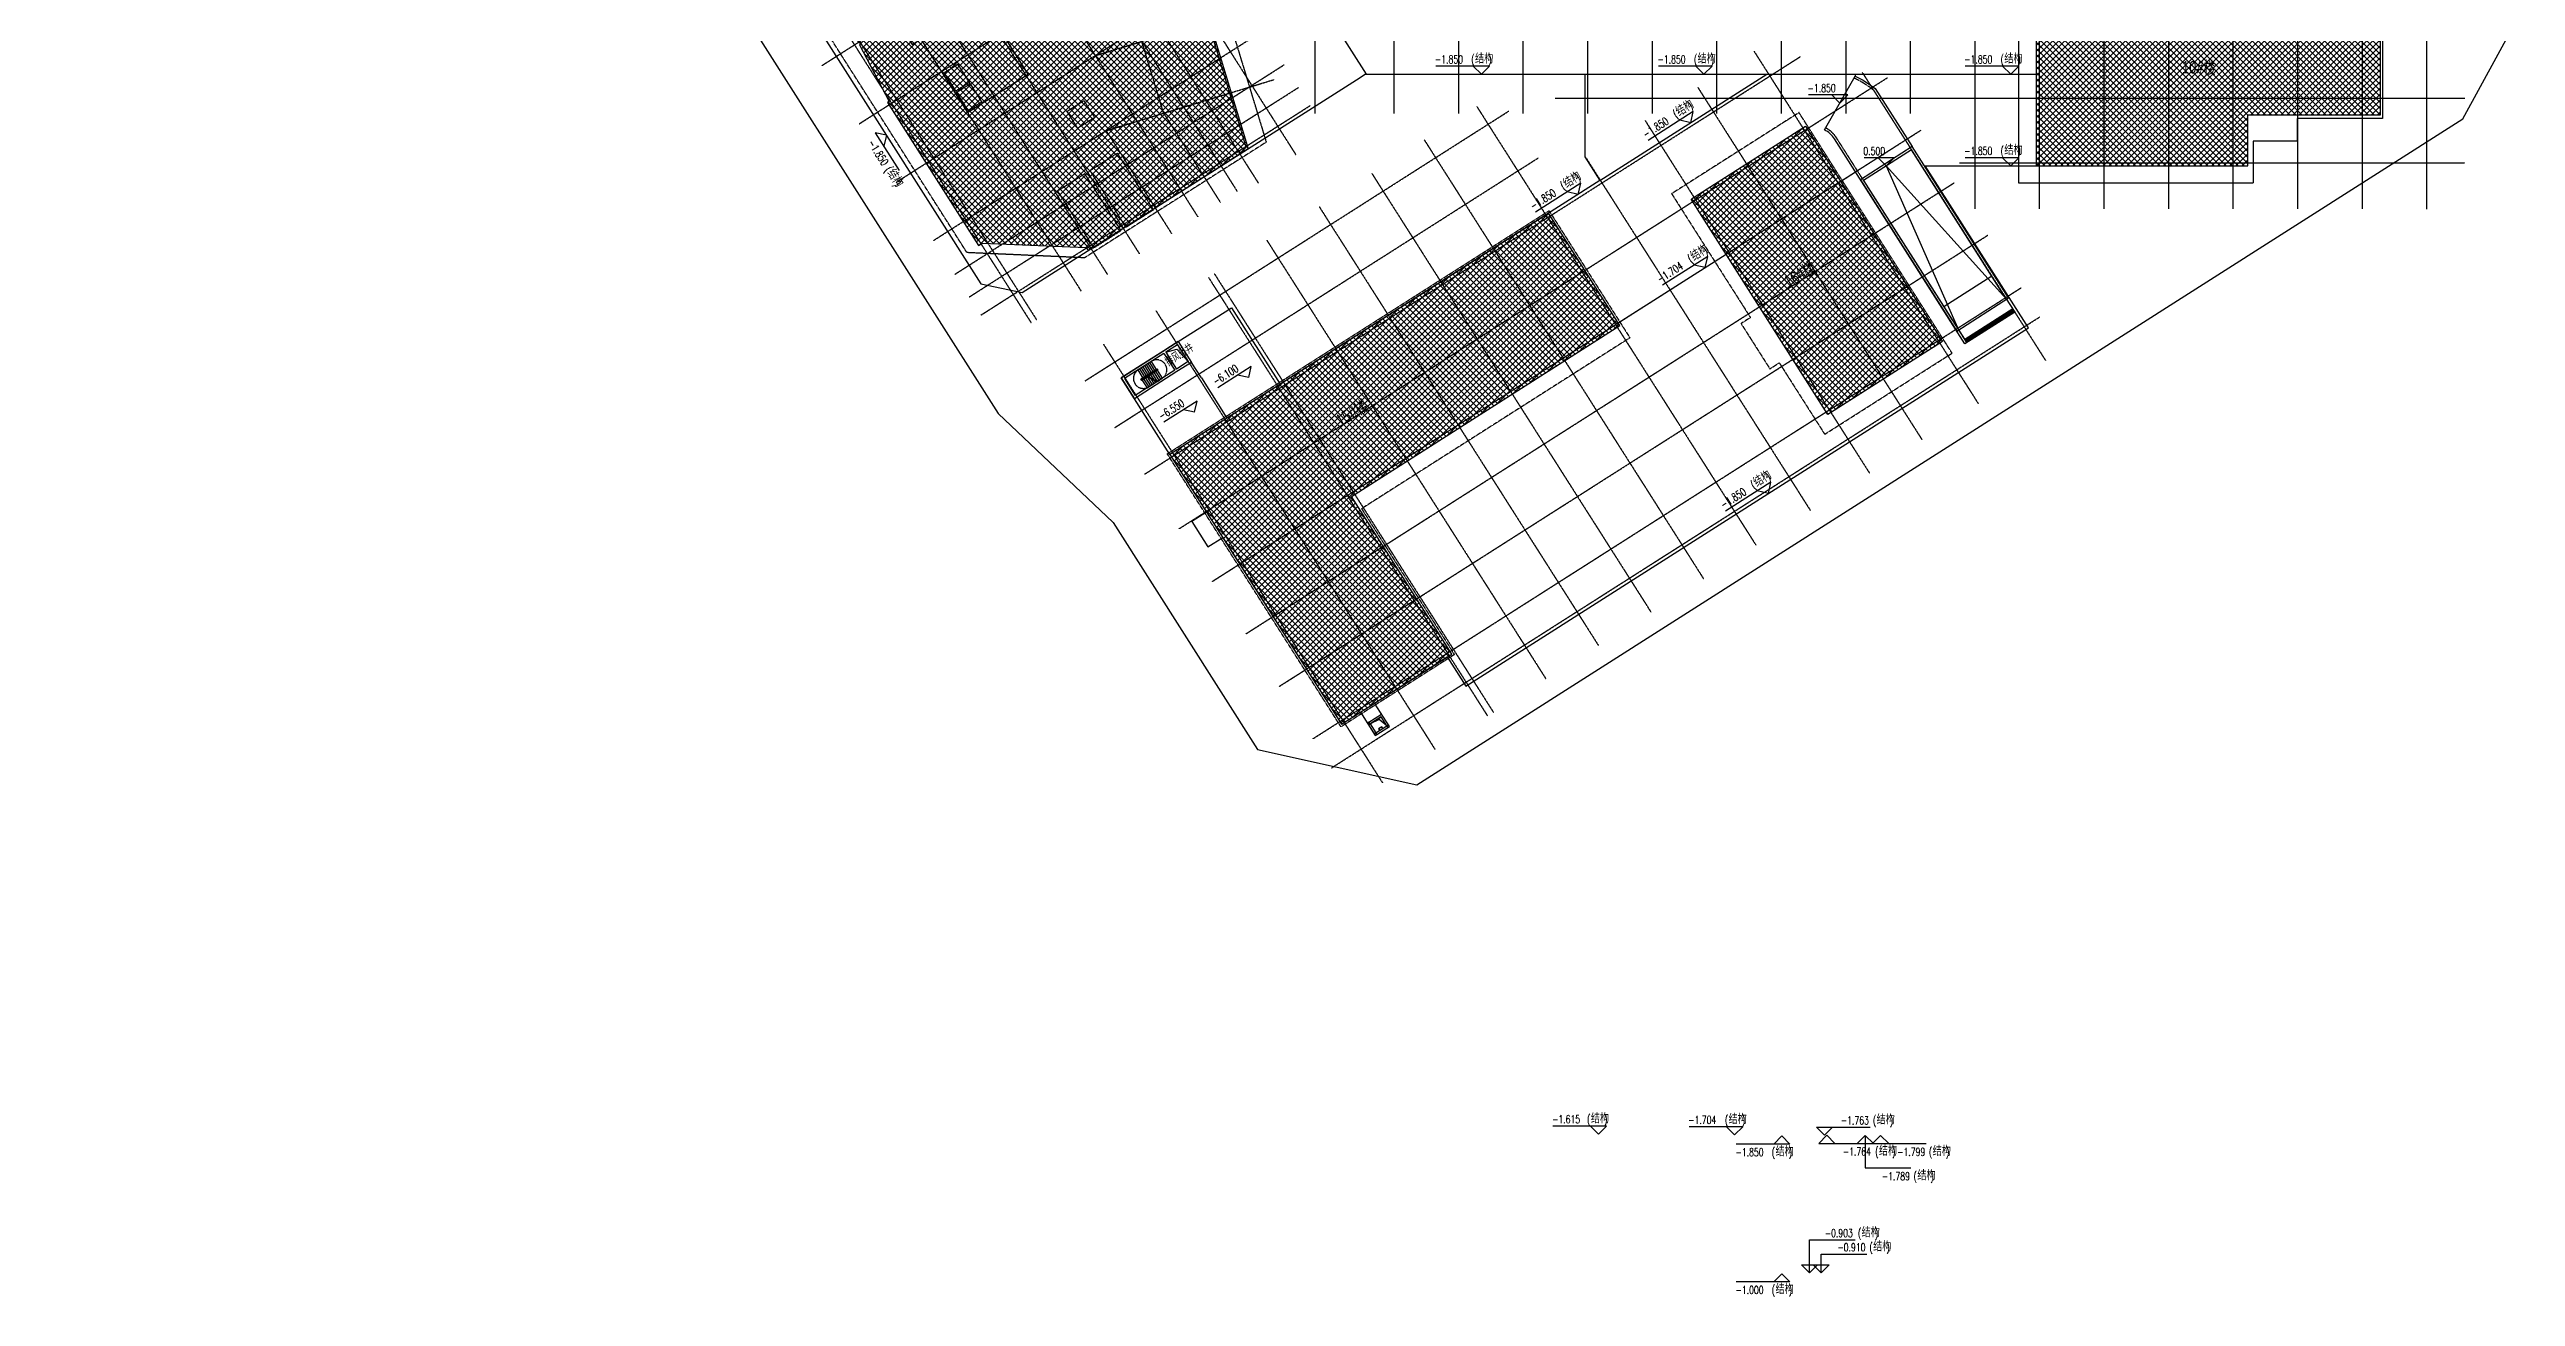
# Model space of a CAD drawing. Extents: x -314896780 to 410892, y -604568922 to 1555970.
# Drawn here: x 80263 to 401252, y -134303 to 27972 of the extents above; entities that cross this region are included whole.
import ezdxf

# ---------------------------------------------------------------- set-up
doc = ezdxf.new("R2010")
doc.units = 0
doc.header["$LTSCALE"] = 10
doc.header["$MEASUREMENT"] = 0
for name, pattern in [('DOTE', [2.42, 2, -0.2, 0.02, -0.2]), ('X-104 B0平面$0$DASH', [0.35, 0.25, -0.1]), ('X-104 B0平面$0$DOTE', [2.42, 2, -0.2, 0.02, -0.2])]:
    doc.linetypes.add(name, pattern=pattern)
for name, color, linetype in [('0 @ 1', 7, 'Continuous'), ('A_AXIS-轴线', 36, 'DOTE'), ('X-104 B0平面$0$01-标注_标高', 200, 'Continuous'), ('X-104 B0平面$0$02-TEXT_房间', 7, 'Continuous'), ('X-104 B0平面$0$05-填充_天正', 26, 'Continuous'), ('X-104 B0平面$0$A-E_楼梯', 171, 'Continuous'), ('X-104 B0平面$0$A-O_分水线', 127, 'Continuous'), ('X-104 B0平面$0$A-TECH_结构', 21, 'Continuous'), ('X-104 B0平面$0$A_AXIS-轴线', 36, 'X-104 B0平面$0$DOTE'), ('X-104 B0平面$0$A_STR-砼墙', 51, 'Continuous'), ('X-104 B0平面$0$A_STR-砼柱', 51, 'Continuous'), ('X-104 B0平面$0$M-建筑 地下室轮廓', 3, 'X-104 B0平面$0$DASH'), ('看线', 241, 'Continuous')]:
    doc.layers.add(name, color=color, linetype=linetype)
doc.styles.add('X-104 B0平面$0$_TCH_DIM', font='SIMPLEX', dxfattribs={"bigfont": 'GBCBIG'})
doc.styles.add('X-104 B0平面$0$_TCH_SPACE', font='ros.shx', dxfattribs={"width": 0.75, "height": 5, "bigfont": 'jd.shx'})
doc.styles.add('X-104 B0平面$0$Arial', font='arial.ttf', dxfattribs={"width": 0.75, "height": 2.5})
pattern_1 = [(45, (0, 0), (-392.8862, 392.8862), []), (135, (0, 0), (-392.8862, -392.8862), [])]

# ---------------------------------------------------------------- blocks, each defined once
blk = doc.blocks.new('104 轴线$0$A$C769971AC')
for points in [[(-8100, 0), (-5500, 0), (-5500, -2600), (-8100, -2600)], [(0, 0), (8750, 0), (8750, -4200), (0, -4200)], [(-79600, -4400), (-75400, -4400), (-75400, -13200), (-79600, -13200)], [(-69200, -4800), (-66450, -4800), (-66450, -7400), (-69200, -7400)], [(8750, -5000), (0, -5000), (0, -9200), (8750, -9200)], [(-20900, -11300), (-18100, -11300), (-18100, -13400), (-20900, -13400)], [(-17900, -11300), (-15100, -11300), (-15100, -13400), (-17900, -13400)]]:
    blk.add_lwpolyline(points, close=True)
blk = doc.blocks.new('104 轴线')
for p, q in [((-162502, 81623), (-103332, 195290)), ((854, 135981), (-109845, 193607)), ((-69898, 130873), (-37622, 192876)), ((-155052, 77745), (-95881, 191411)), ((13876, 160994), (-43691, 190962)), ((-147601, 73866), (-88430, 187532)), ((-62447, 126995), (-30171, 188997)), ((-267879, 136479), (-243063, 184152)), ((-140150, 69987), (-80979, 183654)), ((-25299, 139449), (-114000, 185624)), ((-47571, 137379), (-22720, 185118)), ((-260428, 132601), (-235612, 180273)), ((-113685, 111729), (-249575, 182469)), ((-206397, 125945), (-177039, 182341)), ((-100664, 136743), (-183422, 179824)), ((-92783, 142787), (-73528, 179775)), ((9443, 152479), (-48124, 182447)), ((-35448, 142477), (-15269, 181239)), ((-198946, 122066), (-169588, 178462)), ((-44634, 138691), (-118433, 177109)), ((-27997, 138598), (-7818, 177361)), ((-117841, 103746), (-253731, 174486)), ((-252978, 128722), (-228161, 176394)), ((-191495, 118187), (-162137, 174584)), ((-85332, 138908), (-66077, 175896)), ((5010, 143964), (-52557, 173931)), ((-16390, 142703), (-367, 173482)), ((-273455, 172905), (-228319, 101944)), ((-245448, 124995), (-220710, 172516)), ((-105097, 128228), (-187855, 171309)), ((-184044, 114309), (-154686, 170705)), ((-77881, 135029), (-58626, 172018)), ((-296507, 152317), (-270772, 168686)), ((-279783, 168880), (-234647, 97919)), ((-238076, 120964), (-213259, 168637)), ((-56517, 134054), (-122866, 168593)), ((-8939, 138824), (7084, 169603)), ((-287377, 164050), (-242241, 93088)), ((-122274, 95231), (-258164, 165971)), ((-230625, 117086), (-205808, 164758)), ((-176593, 110430), (-147235, 166826)), ((-2553, 135500), (13470, 166279)), ((-292106, 145398), (-266371, 161767)), ((-223174, 113207), (-198357, 160880)), ((-109530, 119712), (-192288, 162793)), ((-169142, 106551), (-139784, 162948)), ((-96508, 144726), (-127022, 160610)), ((-294971, 159219), (-249835, 88258)), ((-289691, 141601), (-263956, 157970)), ((-126707, 86715), (-262597, 157455)), ((-161691, 102673), (-132333, 159069)), ((-127630, 84941), (-263520, 155681)), ((-284860, 134007), (-259125, 150376)), ((-130863, 78732), (-266753, 149472)), ((-280030, 126413), (-254295, 142782)), ((-135018, 70749), (-270908, 141489)), ((-33600, 142600), (-33600, -14400)), ((-25200, 142600), (-25200, -14400)), ((-16800, 142600), (-16800, -14400)), ((-8400, 142600), (-8400, -14400)), ((0, 142600), (0, -14400)), ((8400, 142578), (8400, -14422)), ((-35206, 140600), (13400, 140600)), ((-275200, 118819), (-249465, 135189)), ((-52400, 132200), (13400, 132200)), ((-50400, 134200), (-50400, -14400)), ((-42000, 134200), (-42000, -14400)), ((-262856, 99412), (-214266, 130319)), ((-214380, 130100), (-223174, 113207)), ((-270370, 111225), (-244634, 127595)), ((-210654, 128161), (-219449, 111268)), ((-224464, 123832), (-215662, 109994)), ((-202671, 124005), (-211465, 107112)), ((-52400, 123800), (13400, 123800)), ((-265539, 103631), (-239804, 120001)), ((-260709, 96037), (-222317, 120457)), ((-230792, 119807), (-221990, 105969)), ((-194688, 119850), (-203482, 102956)), ((-186705, 115694), (-195499, 98801)), ((-256737, 89793), (-218420, 114166)), ((-52400, 115400), (13400, 115400)), ((-178722, 111538), (-187516, 94645)), ((-170739, 107382), (-179533, 90489)), ((-52400, 107000), (13400, 107000)), ((-209580, 103971), (-138782, -7334)), ((-162756, 103227), (-171550, 86333)), ((-214727, 100698), (-143645, -11054)), ((-158410, 100964), (-167204, 84071)), ((-242004, 69611), (-199140, 96875)), ((-217174, 99141), (-146376, -12164)), ((-52400, 98600), (13400, 98600)), ((-222323, 95870), (-151523, -15438)), ((-239072, 65001), (-196208, 92265)), ((-229915, 91037), (-159117, -20268)), ((-52400, 92400), (13400, 92400)), ((-234091, 88380), (-163293, -22925)), ((-237509, 86207), (-166711, -25099)), ((-234242, 57407), (-191378, 84671)), ((-139073, 84000), (-126000, 84000)), ((-139073, 84000), (-126000, 84000)), ((-52400, 84000), (13400, 84000)), ((-244006, 82074), (-173208, -29231)), ((-229411, 49813), (-186548, 77078)), ((-139073, 75600), (-126000, 75600)), ((-52400, 75600), (13400, 75600)), ((-224581, 42219), (-181717, 69484)), ((-139073, 67200), (-126000, 67200)), ((-136300, 67200), (-136300, -2001)), ((-126000, 67200), (-126000, -2001)), ((-117600, 67200), (-117600, -2001)), ((-109200, 67200), (-109200, -2001)), ((-100800, 67200), (-100800, -2001)), ((-92400, 67200), (-92400, -2001)), ((-84000, 67200), (-84000, -2001)), ((-75600, 67200), (-75600, -2001)), ((-67200, 67200), (-67200, -2001)), ((-58800, 67200), (-58800, -2001)), ((-52400, 67200), (13400, 67200)), ((-219751, 34625), (-176887, 61890)), ((-139073, 58800), (13400, 58800)), ((-214921, 27031), (-172057, 54296)), ((-139073, 50400), (13400, 50400)), ((-210090, 19437), (-167227, 46702)), ((-139073, 42000), (13400, 42000)), ((-205260, 11843), (-162396, 39108)), ((-139073, 33600), (13400, 33600)), ((-200430, 4249), (-157566, 31514)), ((-158511, 23683), (-148966, 26585)), ((-205196, 22550), (-172533, -28802)), ((-195599, -3345), (-152736, 23920)), ((-162507, 19550), (-148156, 23913)), ((-157699, 21012), (-159093, 25597)), ((-145248, -6279), (-154653, 24656)), ((-139073, 25200), (13400, 25200)), ((-155969, -1954), (-162507, 19550)), ((-190769, -10938), (-147905, 16326)), ((-139073, 16800), (13400, 16800)), ((-164865, 5538), (-144456, 11743)), ((-185939, -18532), (-143075, 8732)), ((-139073, 8400), (13400, 8400)), ((-183148, -22920), (-140284, 4344)), ((-158456, -48930), (-73109, 5398)), ((-79126, 6098), (-49948, -39738)), ((-65036, 3331), (-41175, -34153)), ((-181272, -25869), (-138409, 1395)), ((-163452, -4229), (-141618, 2409)), ((-153945, -56016), (-61764, 2663)), ((-105000, 0), (13400, 0)), ((-105000, 0), (13400, 0)), ((-86465, 1426), (-57287, -44410)), ((-179767, -28236), (-136903, -972)), ((-166188, -36782), (-111041, -1677)), ((-155969, -1954), (-148582, -13568)), ((-115209, -1092), (-78883, -58157)), ((-93298, -2923), (-64120, -48760)), ((-163452, -4229), (-154940, -17612)), ((-149616, -62863), (-57436, -4184)), ((-149595, -62849), (-57415, -4171)), ((-122042, -5442), (-85716, -62507)), ((-162322, -42856), (-107174, -7751)), ((-100975, -7810), (-71797, -53646)), ((-52368, -8400), (13400, -8400)), ((-145267, -69696), (-53086, -11017)), ((-145246, -69682), (-53065, -11004)), ((-128875, -9791), (-92549, -66856)), ((-135708, -14141), (-99382, -71206)), ((-142541, -18490), (-106215, -75556)), ((-140917, -76529), (-48736, -17850)), ((-140896, -76515), (-48715, -17837)), ((-150133, -23323), (-113808, -80389)), ((-149374, -22840), (-113048, -79905)), ((-136567, -83362), (-44387, -24683)), ((-136546, -83348), (-44366, -24670)), ((-156966, -27673), (-120641, -84738)), ((-134130, -87144), (-41949, -28466)), ((-163799, -32023), (-127474, -89088))]:
    blk.add_line(p, q)
for points in [[(-216209, 89629), (-245659, 78642)], [(-213168, 81478), (-242618, 70491)], [(-210236, 76869), (-239686, 65882)], [(-205387, 47258), (-203193, 48653), (-201798, 46460), (-201966, 46352), (-201778, 46057), (-203804, 44769), (-205387, 47258)], [(-158511, 23683), (-179356, 28320)], [(-166936, 25554), (-162507, 19550)], [(-184527, 3284), (-181414, -1610), (-179642, -483), (-182755, 4411), (-184527, 3284)], [(-168544, -1720), (-166351, -325), (-164955, -2519), (-167149, -3914), (-168544, -1720)]]:
    blk.add_lwpolyline(points)
at = {"layer": 'Defpoints'}
blk.add_lwpolyline([(13135, -2670), (19996, 9914), (18926, 200140), (-165691, 199501, 0.0648429), (-234306, 190322, 0.0648942), (-298282, 163874), (-300993, 152958), (-177498, -41043), (-162540, -55229), (-143745, -84755), (-123037, -89354), (13135, -2670)], format="xyb", close=True, dxfattribs=at)
at = {"rotation": 302.4591234524622}
blk.add_blockref('104 轴线$0$A$C769971AC', (-162003, -7159), dxfattribs=at)
blk = doc.blocks.new('_FZHK')
blk.add_lwpolyline([(-0.5, -0.5), (0.5, -0.5), (0.5, 0.5), (-0.5, 0.5)], close=True)
blk = doc.blocks.new('X-104 B0平面')
at = {"layer": 'X-104 B0平面$0$05-填充_天正'}
h = blk.add_hatch(dxfattribs=at)
h.set_pattern_fill('ANSI37', color=256, scale=350)
h.set_pattern_definition(pattern_1)
h.paths.add_polyline_path([(143001, 93888), (170405, 50828), (170600, 50951), (175677, 44344), (176079, 43770), (185364, 29173), (185713, 28565), (189545, 21166), (189351, 21043), (201185, 2437), (201710, 2771), (215207, 2193), (215458, 1798), (236305, 15058), (236063, 15852), (231193, 31870), (230632, 31700), (230619, 31696), (222774, 29311), (219248, 40907), (224057, 42367), (223012, 45805), (222341, 45601), (202301, 50059), (168361, 103417), (167596, 103129), (143778, 94180)])
h = blk.add_hatch(dxfattribs=at)
h.set_pattern_fill('ANSI37', color=256, scale=350)
h.set_pattern_definition(pattern_1)
h.paths.add_polyline_path([(338856, 30373), (338856, 12823), (366406, 12823), (366406, 19473), (383656, 19473), (383656, 49223), (368956, 49223), (368956, 47223), (363806, 47223), (363806, 30373)])
h = blk.add_hatch(dxfattribs=at)
h.set_pattern_fill('ANSI37', color=256, scale=350)
h.set_pattern_definition(pattern_1)
edge = h.paths.add_edge_path()
edge.add_line((293969, 8516), (308821, 17962))
edge.add_line((308821, 17962), (326646, -10047))
edge.add_line((326646, -10047), (311750, -19520))
edge.add_line((311750, -19520), (293940, 8498))
h = blk.add_hatch(dxfattribs=at)
h.set_pattern_fill('ANSI37', color=256, scale=350)
h.set_pattern_definition(pattern_1)
edge = h.paths.add_edge_path()
edge.add_line((275585, 6293), (275370, 6631))
edge.add_line((275370, 6631), (226105, -24730))
edge.add_line((226105, -24730), (248444, -59823))
edge.add_line((248444, -59823), (262785, -50694))
edge.add_line((262785, -50694), (249735, -30193))
edge.add_line((249735, -30193), (284659, -7961))
edge.add_line((284659, -7961), (275388, 6642))
at = {"layer": 'X-104 B0平面$0$A-TECH_结构'}
h = blk.add_hatch(dxfattribs=at)
h.set_pattern_fill('ANSI31', color=256, scale=100, angle=77.47753)
h.set_pattern_definition([(122.477531, (1096618.83, 5816.8), (-133.92183, -85.2438), [])])
h.paths.add_polyline_path([(336069, -6226), (335800, -5804), (329557, -9777), (329826, -10199)])
at = {"layer": 'X-104 B0平面$0$01-标注_标高'}
for p, q in [((267693, 25773), (260708, 25773)), ((266643, 24723), (265593, 25773)), ((266643, 24723), (267693, 25773)), ((296660, 25773), (289675, 25773)), ((295610, 24723), (294560, 25773)), ((295610, 24723), (296660, 25773)), ((336581, 25773), (329596, 25773)), ((335531, 24723), (334481, 25773)), ((335531, 24723), (336581, 25773)), ((294224, 19880), (288332, 16129)), ((293902, 18430), (294224, 19880)), ((314344, 22040), (309208, 22040)), ((313294, 20990), (312244, 22040)), ((313294, 20990), (314344, 22040)), ((189201, 16806), (187751, 17129)), ((187751, 17129), (190885, 12201)), ((189201, 16806), (188878, 15357)), ((293902, 18430), (292453, 18752)), ((320382, 13855), (316460, 13855)), ((319332, 12805), (318282, 13855)), ((319332, 12805), (320382, 13855)), ((336581, 13873), (329596, 13873)), ((335531, 12823), (334481, 13873)), ((335531, 12823), (336581, 13873)), ((279569, 10548), (273677, 6798)), ((279247, 9099), (279569, 10548)), ((279247, 9099), (277797, 9421)), ((296102, 1039), (290210, -2712)), ((295780, -411), (296102, 1039)), ((295780, -411), (294330, -89)), ((236682, -13288), (232349, -16046)), ((236360, -14737), (234910, -14415)), ((236360, -14737), (236682, -13288)), ((229643, -17794), (225309, -20552)), ((229321, -19243), (227871, -18922)), ((229321, -19243), (229643, -17794)), ((304324, -28341), (298432, -32092)), ((304003, -29791), (304324, -28341)), ((304003, -29791), (302553, -29469)), ((282930, -112111), (275946, -112111)), ((281880, -113161), (280830, -112111)), ((281880, -113161), (282930, -112111)), ((300655, -112200), (293671, -112200)), ((299605, -113250), (298555, -112200)), ((299605, -113250), (300655, -112200)), ((311305, -113308), (310255, -112258)), ((310255, -112258), (317240, -112258)), ((311305, -113308), (312355, -112258)), ((306805, -114446), (299821, -114446)), ((305755, -113396), (304705, -114446)), ((305755, -113396), (306805, -114446)), ((316605, -113335), (315555, -114385)), ((315555, -114385), (317655, -114385)), ((316605, -113335), (317655, -114385)), ((316605, -113335), (316605, -117561)), ((318605, -113345), (317555, -114395)), ((317555, -114395), (324540, -114395)), ((318605, -113345), (319655, -114395)), ((316605, -117561), (322540, -117561)), ((309355, -131216), (309355, -126925)), ((309355, -126925), (315290, -126925)), ((305755, -131313), (304705, -132363)), ((305755, -131313), (306805, -132363)), ((309355, -131216), (308305, -130166)), ((308305, -130166), (310405, -130166)), ((309355, -131216), (310405, -130166)), ((310855, -131224), (309805, -130174)), ((309805, -130174), (311905, -130174)), ((310855, -131224), (310855, -128774)), ((310855, -128774), (316790, -128774)), ((310855, -131224), (311905, -130174)), ((306805, -132363), (299821, -132363))]:
    blk.add_line(p, q, dxfattribs=at)
at = {"layer": 'X-104 B0平面$0$01-标注_标高', "color": 1}
for p, q in [((311605, -113310), (310555, -114360)), ((310555, -114360), (317540, -114360)), ((311605, -113310), (312655, -114360))]:
    blk.add_line(p, q, dxfattribs=at)
at = {"layer": 'X-104 B0平面$0$A-E_楼梯'}
for p, q in [((223709, -12623), (221954, -13740)), ((224161, -13817), (223489, -12762)), ((224380, -13677), (223709, -12623)), ((222625, -14794), (221954, -13740)), ((222845, -14655), (222173, -13600)), ((222323, -14915), (224398, -13594)), ((222441, -15101), (222323, -14915)), ((223064, -14515), (222393, -13460)), ((222406, -14934), (224380, -13677)), ((222460, -15018), (222406, -14934)), ((224516, -13780), (222441, -15101)), ((224434, -13762), (222460, -15018)), ((222460, -15018), (223093, -14615)), ((222460, -15018), (223131, -16073)), ((223283, -14375), (222612, -13321)), ((224380, -13677), (222625, -14794)), ((222625, -14794), (222679, -14879)), ((222679, -14879), (223350, -15933)), ((223503, -14236), (222831, -13181)), ((222898, -14739), (223569, -15793)), ((223722, -14096), (223051, -13042)), ((223093, -14615), (223668, -14914)), ((223131, -16073), (224373, -15282)), ((223144, -14641), (223789, -15654)), ((223191, -14553), (224434, -13762)), ((223191, -14553), (223737, -14837)), ((223941, -13956), (223270, -12902)), ((223337, -14460), (223498, -14713)), ((223556, -14320), (223959, -14953)), ((223605, -14881), (224008, -15514)), ((223668, -14914), (223788, -14782)), ((223788, -14782), (223753, -15049)), ((223753, -15049), (223879, -14911)), ((223776, -14180), (224420, -15193)), ((223809, -14988), (224373, -15282)), ((223879, -14911), (224471, -15220)), ((223995, -14041), (224666, -15095)), ((224066, -15122), (224227, -15375)), ((224214, -13901), (224885, -14956)), ((224380, -13677), (224434, -13762)), ((224398, -13594), (224516, -13780)), ((224434, -13762), (225105, -14816)), ((224471, -15220), (225105, -14816))]:
    blk.add_line(p, q, dxfattribs=at)
at = {"layer": 'X-104 B0平面$0$A-E_楼梯', "linetype": 'X-104 B0平面$0$DASH'}
for centre, start, end in [((224407, -13719), 302.47918, 122.49866), ((222652, -14836), 122.45971, 302.47918)]:
    blk.add_arc(centre, 1300, start, end, dxfattribs=at)
at = {"layer": 'X-104 B0平面$0$A-O_分水线'}
for p, q in [((238657, 45234), (251655, 24723)), ((280106, 24723), (338856, 24723)), ((315300, 24723), (315300, 24492)), ((313383, 10794), (315322, 12029)), ((284446, -7626), (298501, 1321)), ((230199, -14774), (228910, -12750)), ((230199, -14774), (233528, -20004))]:
    blk.add_line(p, q, dxfattribs=at)
blk.add_lwpolyline([(282077, 10900), (303784, 24723)], dxfattribs=at)
at = {"layer": 'X-104 B0平面$0$A-TECH_结构'}
for p, q in [((326819, -5475), (333062, -1501)), ((328499, -8673), (335248, -4377)), ((335800, -5804), (329557, -9777)), ((336069, -6226), (329571, -10362)), ((334865, -4335), (336069, -6226)), ((328623, -8309), (329826, -10199))]:
    blk.add_line(p, q, dxfattribs=at)
at = {"layer": 'X-104 B0平面$0$A-TECH_结构', "color": 8, "linetype": 'X-104 B0平面$0$DASH', "ltscale": 5}
for points in [[(225001, 42290), (219302, 40557), (222444, 30224), (233281, 33519), (238640, 15891), (214991, 848), (199690, 1527), (140995, 93805), (168486, 104060), (201523, 52121), (223872, 46003)], [(361806, 34023), (361806, 49473), (383906, 49473), (383906, 18973), (372806, 18973), (372806, 16023), (367106, 16023), (367106, 10573), (336606, 10573), (336606, 32673), (357056, 32673), (357056, 34023)], [(225760, -24653), (275447, 6976), (285972, -9558), (251048, -31790), (263130, -50771), (248367, -60168)]]:
    blk.add_lwpolyline(points, close=True, dxfattribs=at)
at = {"layer": 'X-104 B0平面$0$A-TECH_结构'}
for points in [[(185713, 28565), (189545, 21166), (189351, 21043), (201185, 2437), (201710, 2771), (215207, 2193), (215458, 1798), (236305, 15058), (236063, 15852), (236063, 15852), (231193, 31870)], [(338856, 30373), (338856, 12823), (366406, 12823), (366406, 19473), (383656, 19473), (383656, 49223), (368956, 49223), (368956, 47223), (363806, 47223), (363806, 30373), (338856, 30373)], [(293969, 8516), (308821, 17962), (326646, -10047), (311750, -19520), (293940, 8498)], [(335248, -4377), (322714, 15313), (315965, 11017), (328499, -8673)], [(334865, -4335), (322622, 14899), (316380, 10925), (328623, -8309)], [(334995, -4538), (319332, 12805), (328752, -8512)], [(275585, 6293), (275370, 6631), (226105, -24730), (248444, -59823), (262785, -50694), (249735, -30193), (284659, -7961), (275388, 6642)], [(225581, -11431), (227018, -11030), (228496, -12657)]]:
    blk.add_lwpolyline(points, dxfattribs=at)
blk.add_lwpolyline([(329573, -10360), (312583, 16331, 0.1382144), (311288, 17488), (315300, 24492, -0.062166), (317909, 22862), (322714, 15313)], format="xyb", dxfattribs=at)
at = {"layer": 'X-104 B0平面$0$A-TECH_结构', "linetype": 'X-104 B0平面$0$DASH'}
for points in [[(315150, 24231, -0.0616998), (317682, 22660), (322461, 15152)], [(329813, -10180), (312836, 16492, 0.136782), (311438, 17749)]]:
    blk.add_lwpolyline(points, format="xyb", dxfattribs=at)
at = {"layer": 'X-104 B0平面$0$A-TECH_结构', "color": 8, "linetype": 'X-104 B0平面$0$DASH', "ltscale": 5}
blk.add_lwpolyline([(305409, -12812), (311326, -22106), (327902, -11554), (307980, 19743), (291403, 9191), (301660, -6922), (300437, -7700), (304186, -13591), (305409, -12812)], dxfattribs=at)
at = {"layer": 'X-104 B0平面$0$A-TECH_结构'}
for points in [[(252900, -60957), (254335, -60044), (253583, -58863), (252149, -59776)], [(252900, -60957), (254335, -60044), (253355, -59208), (252149, -59776)]]:
    blk.add_lwpolyline(points, close=True, dxfattribs=at)
at = {"layer": 'X-104 B0平面$0$A_STR-砼墙'}
for p, q in [((225294, -11258), (219768, -14775)), ((225328, -11592), (220182, -14867)), ((227192, -10050), (225294, -11258)), ((225328, -11592), (226725, -13785)), ((227100, -10464), (225581, -11431)), ((225581, -11431), (226978, -13624)), ((228496, -12657), (226978, -13624)), ((228910, -12749), (227012, -13958)), ((227100, -10464), (228496, -12657)), ((227192, -10050), (228910, -12749)), ((219768, -14775), (221487, -17475)), ((220182, -14867), (221579, -17061)), ((227012, -13958), (221487, -17475)), ((226725, -13785), (221579, -17061)), ((251938, -59910), (252690, -61091)), ((252014, -59565), (253659, -58518)), ((252149, -59776), (253583, -58863)), ((252149, -59776), (252900, -60957)), ((252900, -60957), (254335, -60044)), ((253035, -61168), (254469, -60255)), ((254335, -60044), (253583, -58863)), ((254545, -59909), (253659, -58518))]:
    blk.add_line(p, q, dxfattribs=at)
for points in [[(134643, 102581), (201503, -2535), (206873, -3663), (250371, 24005), (250371, 24005), (251502, 24723), (280106, 24723), (280106, 13995), (282077, 10900), (226105, -24730), (230884, -32238), (228944, -33473), (231038, -36763), (232978, -35528), (248444, -59823), (250891, -58265), (252824, -61302), (254680, -60121), (252747, -57084), (262194, -51070), (264611, -54866), (337834, -8255), (324417, 12823), (366406, 12823), (366406, 19473), (383656, 19473), (383656, 49223)], [(179597, 31905), (187318, 36816), (192550, 28589), (193690, 29313), (196561, 24799), (196561, 24799), (199781, 19737), (207670, 24755), (204450, 29817), (208711, 32528), (206269, 36367), (229431, 51099), (225480, 57311), (205528, 63618), (171359, 117337), (140423, 105175), (140533, 104896), (134643, 102581), (179544, 31989)]]:
    blk.add_lwpolyline(points, dxfattribs=at)
at = {"layer": 'X-104 B0平面$0$A_STR-砼墙', "color": 4}
for points in [[(253828, -60366), (253694, -60155), (253272, -60424), (253407, -60634)], [(253812, -60377), (253688, -60183), (253300, -60430), (253423, -60624)]]:
    blk.add_lwpolyline(points, dxfattribs=at)
at = {"layer": 'X-104 B0平面$0$M-建筑 地下室轮廓', "color": 2, "linetype": 'ByBlock', "ltscale": 0.5}
blk.add_lwpolyline([(226105, -24730), (219768, -14775), (227192, -10050), (234109, -5646), (240446, -15601)], dxfattribs=at)
at = {"layer": 'X-104 B0平面$0$A_AXIS-轴线'}
blk.add_blockref('104 轴线', (381256, 21623), dxfattribs=at)
at = {"layer": 'X-104 B0平面$0$A_STR-砼柱'}
for p, xscale, yscale, zscale, rotation in [((251976, -59737), 249.9999999999924, 249.9999999999924, 249.9999999999924, 302.479209518166), ((252862, -61129), 249.9999999999986, 249.9999999999986, 249.9999999999986, 302.479209518165), ((254507, -60082), 249.9999999999924, 249.9999999999924, 249.9999999999924, 302.479209518166)]:
    blk.add_blockref('_FZHK', p, dxfattribs=dict(at, xscale=xscale, yscale=yscale, zscale=zscale, rotation=rotation))
at = {"layer": '0 @ 1', "style": 'X-104 B0平面$0$Arial', "width": 0.75}
for s, rotation, p in [('10#楼', 359.36082, (357819, 24854)), ('16#楼', 31.94333, (306662, -3164)), ('15#楼', 31.94333, (248342, -21162))]:
    blk.add_text(s, height=1600, rotation=rotation, dxfattribs=at).set_placement(p)
at = {"layer": 'X-104 B0平面$0$01-标注_标高', "color": 7, "style": 'X-104 B0平面$0$_TCH_DIM', "width": 0.705882}
for s, height, rotation, p in [('-1.850', 1041.2, 359.99998, (260603, 26140)), ('(', 1041, 359.99998, (265325, 26140)), (')', 1041, 359.99998, (267535, 26140)), ('-1.850', 1041.2, 359.99998, (289570, 26140)), ('(', 1041, 359.99998, (294292, 26140)), (')', 1041, 359.99998, (296502, 26140)), ('-1.850', 1041.2, 359.99998, (329491, 26140)), ('(', 1041, 359.99998, (334213, 26140)), (')', 1041, 359.99998, (336423, 26140)), ('(', 1041, 32.47921, (292029, 18918)), (')', 1041, 32.47921, (293894, 20105)), ('-1.850', 1041.2, 32.47921, (288046, 16383)), ('-1.850', 1041.2, 302.45912, (186715, 15819)), ('-1.850', 1041.2, 359.99998, (329491, 14240)), ('(', 1041, 359.99998, (334213, 14240)), (')', 1041, 359.99998, (336423, 14240)), ('(', 1041, 302.45912, (188951, 12305)), (')', 1041, 302.45912, (190137, 10440)), ('-1.850', 1041.2, 32.47921, (273391, 7051)), ('(', 1041, 32.47921, (277374, 9587)), (')', 1041, 32.47921, (279238, 10773)), ('-1.704', 1041.2, 32.47921, (289924, -2458)), ('(', 1041, 32.47921, (293941, 99)), (')', 1041, 32.47921, (295805, 1286)), ('-6.100', 1041.2, 32.47921, (232063, -15792)), ('-6.550', 1041.2, 32.47921, (225023, -20299)), ('(', 1041, 32.47921, (302129, -29303)), (')', 1041, 32.47921, (303994, -28116)), ('-1.850', 1041.2, 32.47921, (298146, -31838))]:
    blk.add_text(s, height=height, rotation=rotation, dxfattribs=at).set_placement(p)
at = {"layer": 'X-104 B0平面$0$01-标注_标高', "color": 7, "style": 'X-104 B0平面$0$_TCH_DIM'}
for rotation, p in [(359.99998, (265815, 26140)), (359.99998, (294782, 26140)), (359.99998, (334703, 26140)), (32.47921, (292442, 19181)), (359.99998, (334703, 14240)), (302.45912, (189214, 11892)), (32.47921, (277787, 9850)), (32.47921, (294354, 362)), (32.47921, (302543, -29040))]:
    blk.add_text('结构', height=1181.6, rotation=rotation, dxfattribs=at).set_placement(p)
at = {"layer": 'X-104 B0平面$0$01-标注_标高', "color": 7, "style": 'X-104 B0平面$0$_TCH_DIM', "width": 0.705882}
for s, height, p in [('-1.850', 1041.2, (309103, 22408)), ('0.500', 1041.2, (316355, 14222)), ('-1.615', 1041.2, (275841, -111744)), ('(', 1041, (280401, -111744)), (')', 1041, (282611, -111744)), ('-1.704', 1041.2, (293566, -111832)), ('(', 1041, (298327, -111832)), (')', 1041, (300538, -111832)), ('-1.763', 1041.2, (313425, -111891)), ('(', 1041, (317590, -111891)), (')', 1041, (319800, -111891)), ('-1.850', 1041.2, (299716, -116038)), ('(', 1041, (304437, -116038)), (')', 1041, (306647, -116038)), ('-1.764', 1041.2, (313690, -115952)), ('(', 1041, (317890, -115952)), (')', 1041, (320100, -115952)), ('-1.799', 1041.2, (320760, -115987)), ('(', 1041, (324890, -115987)), (')', 1041, (327100, -115987)), ('-1.789', 1041.2, (318760, -119153)), ('(', 1041, (322890, -119153)), (')', 1041, (325100, -119153)), ('-0.903', 1041.2, (311335, -126558)), ('-0.910', 1041.2, (312975, -128406)), ('(', 1041, (315640, -126558)), ('(', 1041, (317140, -128406)), (')', 1041, (317850, -126558)), (')', 1041, (319350, -128406)), ('-1.000', 1041.2, (299716, -133956)), ('(', 1041, (304437, -133956)), (')', 1041, (306647, -133956))]:
    blk.add_text(s, height=height, dxfattribs=at).set_placement(p)
at = {"layer": 'X-104 B0平面$0$01-标注_标高', "color": 7, "style": 'X-104 B0平面$0$_TCH_DIM'}
for p in [(280891, -111744), (298817, -111832), (318080, -111891), (304927, -116038), (318380, -115952), (325380, -115987), (323380, -119153), (316130, -126558), (317630, -128406), (304927, -133956)]:
    blk.add_text('结构', height=1181.6, dxfattribs=at).set_placement(p)
at = {"layer": 'X-104 B0平面$0$02-TEXT_房间', "style": 'X-104 B0平面$0$_TCH_SPACE', "width": 0.75}
blk.add_text('排风竖井', height=1041.9, rotation=32.47919, dxfattribs=at).set_placement((225924, -13337))

msp = doc.modelspace()

# ---------------------------------------------------------------- block references
at = {"layer": 'A_AXIS-轴线'}
msp.add_blockref('104 轴线', (381256, 21623), dxfattribs=at)
at = {"layer": '看线'}
msp.add_blockref('X-104 B0平面', (0, 0), dxfattribs=at)

doc.saveas('drawing.dxf')
